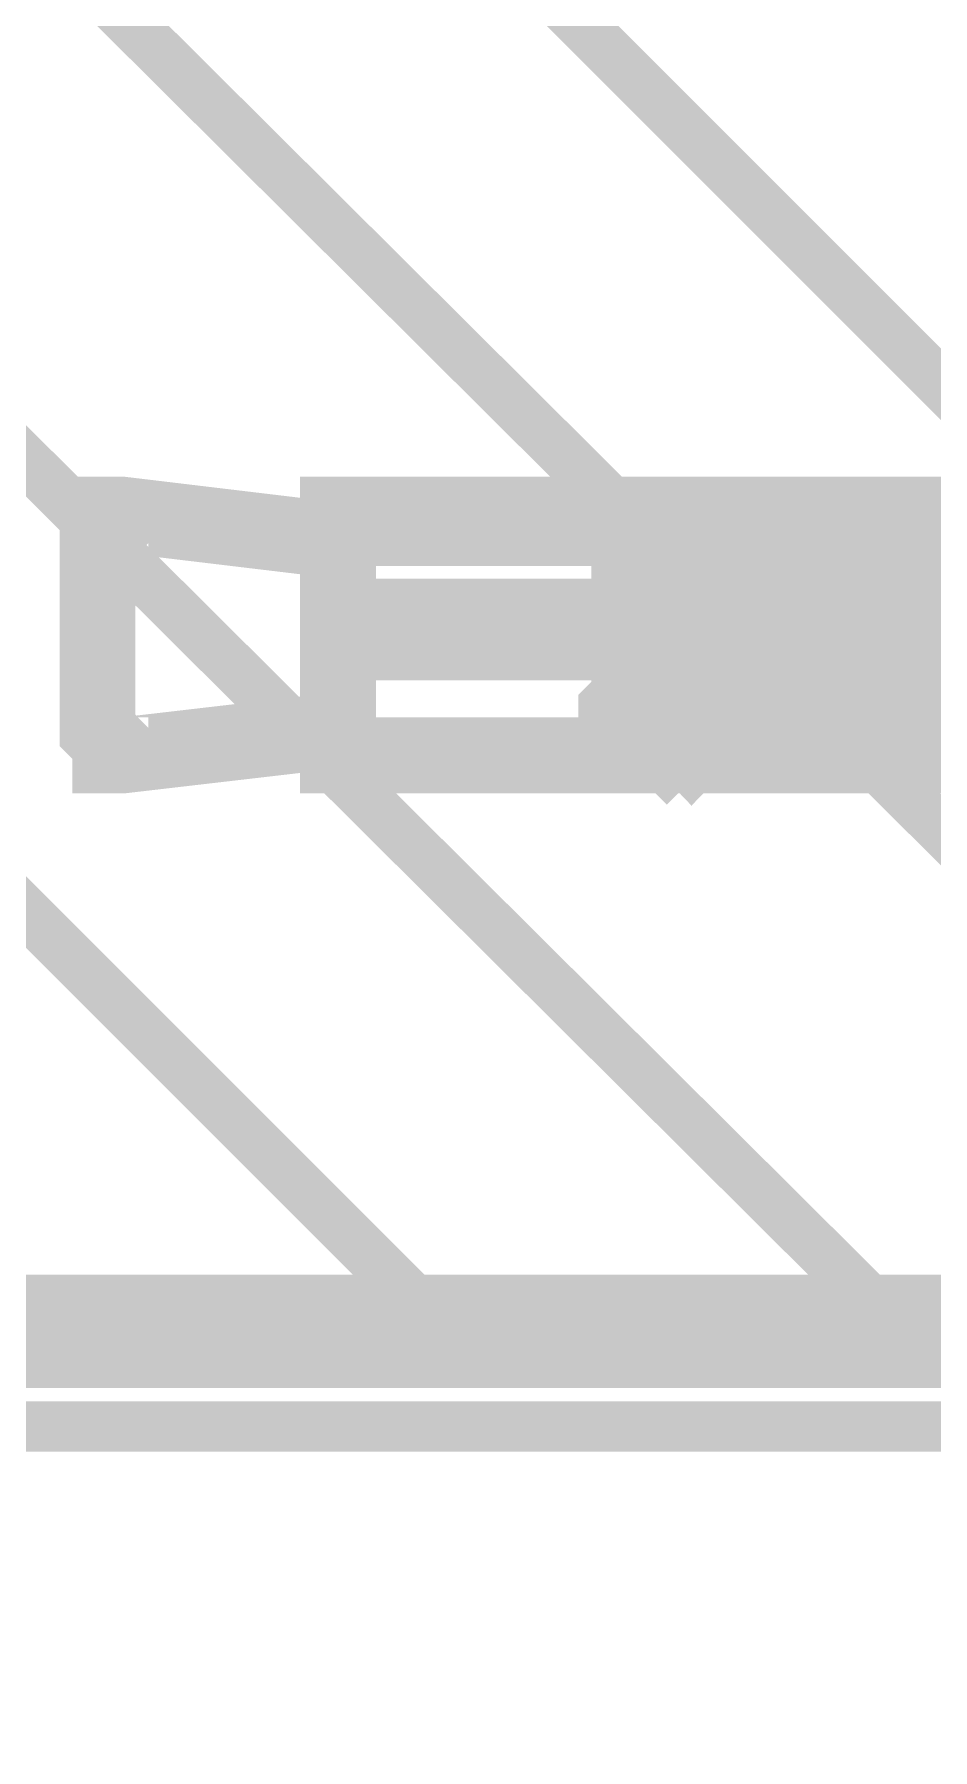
# Model space of a CAD drawing. Extents: x 0.1 to 11.6, y 0.3 to 16.2.
# Drawn here: x 7.295 to 7.4133, y 13.7207 to 13.9467 of the extents above; entities that cross this region are included whole.
import ezdxf

# ---------------------------------------------------------------- set-up
doc = ezdxf.new("R2010")
doc.units = 0
doc.header["$MEASUREMENT"] = 0

msp = doc.modelspace()

# ---------------------------------------------------------------- linework, layer by layer
at = {"color": 254, "const_width": 0.00667}
for points in [[(5.26167, 13.7783), (7.47999, 13.7783), (7.47999, 14.1017), (4.96001, 14.1017), (4.96001, 12.725), (7.47999, 12.725), (7.47999, 13.0483), (5.26167, 13.0483)], [(7.34668, 13.7783), (7.02333, 14.1017)], [(7.40668, 13.7783), (7.08165, 14.1017)], [(7.47835, 13.7783), (7.15332, 14.1017)], [(7.47999, 13.835), (7.21332, 14.1017)], [(7.47999, 13.0483), (5.285, 13.0483), (5.285, 13.7783), (7.47999, 13.7783)]]:
    msp.add_lwpolyline(points, dxfattribs=at)
at = {"color": 0}
for points, const_width in [([(7.33501, 13.88), (7.30664, 13.8834), (7.30501, 13.8834), (7.30501, 13.8817), (7.30333, 13.88), (7.30333, 13.8783), (7.30333, 13.8767), (7.30333, 13.875), (7.30333, 13.8717), (7.30333, 13.87), (7.30333, 13.8683), (7.30333, 13.865), (7.30333, 13.8633), (7.30333, 13.86), (7.30333, 13.8583), (7.30333, 13.8567), (7.30333, 13.855), (7.30501, 13.8533), (7.30501, 13.8517), (7.30664, 13.8517), (7.33501, 13.855)], 0.01), ([(7.47168, 13.8834), (7.40001, 13.8834), (7.39833, 13.8834), (7.39665, 13.8834), (7.33501, 13.8834), (7.33501, 13.8817), (7.33501, 13.88), (7.33501, 13.8783), (7.33501, 13.875), (7.33501, 13.8717), (7.33501, 13.87), (7.39665, 13.87)], 0.01), ([(7.37332, 13.8683), (7.37332, 13.8717), (7.37332, 13.8767), (7.37332, 13.8783), (7.37169, 13.88), (7.37169, 13.8783), (7.37169, 13.8767), (7.37169, 13.8717), (7.37169, 13.8666), (7.37169, 13.8633), (7.37169, 13.86), (7.37001, 13.8583), (7.37001, 13.855), (7.37001, 13.8533)], 0.00667), ([(7.38499, 13.865), (7.38499, 13.8617), (7.38499, 13.8583), (7.38499, 13.855), (7.38499, 13.8533), (7.38667, 13.855), (7.38667, 13.8583), (7.38667, 13.8617), (7.38667, 13.8666), (7.38667, 13.8717), (7.38667, 13.8767), (7.38667, 13.8783), (7.38835, 13.88), (7.38835, 13.8783), (7.38835, 13.8767), (7.38835, 13.8717), (7.38835, 13.8683)], 0.00667), ([(7.39333, 13.8683), (7.39333, 13.8717), (7.39333, 13.8767), (7.39333, 13.8783), (7.39333, 13.88), (7.39165, 13.8783), (7.39165, 13.8767), (7.39165, 13.8717), (7.39165, 13.8666), (7.39165, 13.8633), (7.39165, 13.86), (7.39165, 13.8583), (7.38997, 13.855), (7.38997, 13.8533), (7.38997, 13.855), (7.38997, 13.8583), (7.38997, 13.8617), (7.38997, 13.865)], 0.00667), ([(7.39333, 13.865), (7.39333, 13.8617), (7.39333, 13.8583), (7.39333, 13.855), (7.39333, 13.8533), (7.39333, 13.855), (7.39501, 13.8583), (7.39501, 13.8617), (7.39501, 13.8666), (7.39501, 13.8717), (7.39501, 13.8767), (7.39501, 13.8783), (7.39501, 13.88), (7.39665, 13.8783), (7.39665, 13.8767), (7.39665, 13.8717), (7.39665, 13.8683)], 0.00667), ([(7.39665, 13.865), (7.39665, 13.8617), (7.39665, 13.8583), (7.39833, 13.855), (7.39833, 13.8533), (7.39833, 13.855), (7.39833, 13.8583), (7.39833, 13.8617), (7.39833, 13.8666), (7.39833, 13.8717), (7.40001, 13.8767), (7.40001, 13.8783), (7.40001, 13.88), (7.40001, 13.8783), (7.40001, 13.8767), (7.40001, 13.8717), (7.40169, 13.8666), (7.40169, 13.8617), (7.40169, 13.8583), (7.40169, 13.855), (7.40169, 13.8533), (7.40169, 13.855), (7.40169, 13.8583), (7.40332, 13.8617), (7.40332, 13.8666), (7.40332, 13.8717), (7.40332, 13.8767), (7.40332, 13.8783), (7.40332, 13.88), (7.40332, 13.8783), (7.405, 13.8767), (7.405, 13.8717), (7.405, 13.8666), (7.405, 13.8617), (7.405, 13.8583), (7.405, 13.855), (7.40668, 13.8533), (7.40668, 13.855), (7.40668, 13.8583), (7.40668, 13.8617), (7.40668, 13.8666), (7.40668, 13.8717), (7.40668, 13.8767), (7.40831, 13.8783), (7.40831, 13.88), (7.40831, 13.8783), (7.40831, 13.8767), (7.40831, 13.8717), (7.40831, 13.8666), (7.41, 13.8617), (7.41, 13.8583), (7.41, 13.855), (7.41, 13.8533), (7.41, 13.855), (7.41, 13.8583), (7.41, 13.8617), (7.41168, 13.8666), (7.41168, 13.8717), (7.41168, 13.8767), (7.41168, 13.8783), (7.41168, 13.88), (7.41168, 13.8783), (7.41336, 13.8767), (7.41336, 13.8717), (7.41336, 13.8666), (7.41336, 13.8617), (7.41336, 13.8583), (7.41336, 13.855), (7.41336, 13.8533), (7.41499, 13.855), (7.41499, 13.8583), (7.41499, 13.8617), (7.41499, 13.8666), (7.41499, 13.8717), (7.41499, 13.8767), (7.41499, 13.8783), (7.41667, 13.88)], 0.00667), ([(7.41667, 13.8666), (7.41499, 13.8633), (7.41499, 13.86), (7.41499, 13.8583), (7.41499, 13.855), (7.41499, 13.8533), (7.41499, 13.855), (7.41499, 13.8583), (7.41336, 13.8617), (7.41336, 13.8666), (7.41336, 13.8717), (7.41336, 13.8767), (7.41336, 13.8783), (7.41336, 13.88), (7.41336, 13.8783), (7.41168, 13.8767), (7.41168, 13.8717), (7.41168, 13.8666), (7.41168, 13.8633), (7.41168, 13.86), (7.41168, 13.8583), (7.41168, 13.855), (7.41, 13.8533), (7.41, 13.855), (7.41, 13.8583), (7.41, 13.8617), (7.41, 13.8666), (7.41, 13.8717), (7.41, 13.8767), (7.40831, 13.8783), (7.40831, 13.88), (7.40831, 13.8783), (7.40831, 13.8767), (7.40831, 13.8717), (7.40831, 13.8666), (7.40831, 13.8633), (7.40668, 13.86), (7.40668, 13.8583), (7.40668, 13.855), (7.40668, 13.8533), (7.40668, 13.855), (7.40668, 13.8583), (7.40668, 13.8617), (7.405, 13.8666), (7.405, 13.8717), (7.405, 13.8767), (7.405, 13.8783), (7.405, 13.88), (7.405, 13.8783), (7.405, 13.8767), (7.40332, 13.8717), (7.40332, 13.8666), (7.40332, 13.8633), (7.40332, 13.86), (7.40332, 13.8583), (7.40332, 13.855), (7.40332, 13.8533), (7.40169, 13.855), (7.40169, 13.8583), (7.40169, 13.8617), (7.40169, 13.8666), (7.40169, 13.8717), (7.40169, 13.8767), (7.40169, 13.8783), (7.40001, 13.88), (7.40001, 13.8783), (7.40001, 13.8767), (7.40001, 13.8717), (7.40001, 13.8666), (7.40001, 13.8633), (7.40001, 13.86), (7.39833, 13.8583), (7.39833, 13.855), (7.39833, 13.8533), (7.39833, 13.855), (7.39833, 13.8583), (7.39833, 13.8617), (7.39833, 13.865)], 0.00667), ([(7.33501, 13.8834), (7.39833, 13.8834), (7.40001, 13.8834)], 0.00667), ([(7.40001, 13.8834), (7.40001, 13.8817)], 0.00667), ([(7.33501, 13.88), (7.33664, 13.88)], 0.01), ([(7.39833, 13.8817), (7.33501, 13.8817)], 0.00667), ([(7.33501, 13.8817), (7.39833, 13.8817), (7.40001, 13.8817)], 0.00667), ([(7.37169, 13.88), (7.33501, 13.88)], 0.00667), ([(7.33501, 13.88), (7.33664, 13.88)], 0.00667), ([(7.37001, 13.8533), (7.37332, 13.8533), (7.37332, 13.855), (7.37332, 13.8583), (7.375, 13.8617), (7.375, 13.8666), (7.375, 13.8717), (7.375, 13.8767), (7.375, 13.8783), (7.375, 13.88), (7.375, 13.8783), (7.37668, 13.8767), (7.37668, 13.8717), (7.37668, 13.8683)], 0.00667), ([(7.37332, 13.8767), (7.37332, 13.8783), (7.37169, 13.88)], 0.00667), ([(7.37668, 13.8683), (7.37668, 13.8717), (7.37668, 13.8767), (7.37668, 13.8783), (7.37668, 13.88), (7.37668, 13.8783), (7.37668, 13.8767), (7.375, 13.8717), (7.375, 13.8666), (7.375, 13.8633), (7.375, 13.86), (7.375, 13.8583), (7.375, 13.855), (7.375, 13.8533), (7.37332, 13.855), (7.37332, 13.8583), (7.37332, 13.8617), (7.37332, 13.865)], 0.00667), ([(7.375, 13.88), (7.375, 13.8783), (7.37332, 13.8767)], 0.00667), ([(7.37668, 13.88), (7.375, 13.88)], 0.00667), ([(7.37668, 13.865), (7.37668, 13.8617), (7.37668, 13.8583), (7.37668, 13.855), (7.37831, 13.8533), (7.37831, 13.855), (7.37831, 13.8583), (7.37831, 13.8617), (7.37831, 13.8666), (7.37831, 13.8717), (7.37831, 13.8767), (7.37999, 13.8783), (7.37999, 13.88), (7.37999, 13.8783), (7.37999, 13.8767), (7.37999, 13.8717), (7.37999, 13.8683)], 0.00667), ([(7.38167, 13.8683), (7.38167, 13.8717), (7.38167, 13.8767), (7.37999, 13.8783), (7.37999, 13.88), (7.37999, 13.8783), (7.37999, 13.8767), (7.37999, 13.8717), (7.37999, 13.8666), (7.37999, 13.8633), (7.37831, 13.86), (7.37831, 13.8583), (7.37831, 13.855), (7.37831, 13.8533), (7.37831, 13.855), (7.37831, 13.8583), (7.37831, 13.8617), (7.37668, 13.865)], 0.00667), ([(7.37831, 13.8767), (7.37668, 13.8783), (7.37668, 13.88)], 0.00667), ([(7.37999, 13.88), (7.37831, 13.8783), (7.37831, 13.8767)], 0.00667), ([(7.37999, 13.865), (7.38167, 13.8617), (7.38167, 13.8583), (7.38167, 13.855), (7.38167, 13.8533), (7.38167, 13.855), (7.38167, 13.8583), (7.38167, 13.8617), (7.38336, 13.8666), (7.38336, 13.8717), (7.38336, 13.8767), (7.38336, 13.8783), (7.38336, 13.88), (7.38336, 13.8783), (7.38336, 13.8767), (7.38499, 13.8717), (7.38499, 13.8683)], 0.00667), ([(7.38167, 13.8767), (7.38167, 13.8783), (7.37999, 13.88)], 0.00667), ([(7.37999, 13.88), (7.38167, 13.88)], 0.00667), ([(7.38499, 13.8683), (7.38499, 13.8717), (7.38499, 13.8767), (7.38499, 13.8783), (7.38499, 13.88), (7.38499, 13.8783), (7.38336, 13.8767), (7.38336, 13.8717), (7.38336, 13.8666), (7.38336, 13.8633), (7.38336, 13.86), (7.38336, 13.8583), (7.38336, 13.855), (7.38167, 13.8533), (7.38167, 13.855), (7.38167, 13.8583), (7.38167, 13.8617), (7.38167, 13.865)], 0.00667), ([(7.38336, 13.88), (7.38336, 13.8783), (7.38167, 13.8767)], 0.00667), ([(7.38499, 13.88), (7.38336, 13.88)], 0.00667), ([(7.38997, 13.8683), (7.38997, 13.8717), (7.38835, 13.8767), (7.38835, 13.8783), (7.38835, 13.88), (7.38835, 13.8783), (7.38835, 13.8767), (7.38835, 13.8717), (7.38667, 13.8666), (7.38667, 13.8633), (7.38667, 13.86), (7.38667, 13.8583), (7.38667, 13.855), (7.38667, 13.8533), (7.38667, 13.855), (7.38667, 13.8583), (7.38499, 13.8617), (7.38499, 13.865)], 0.00667), ([(7.38667, 13.8767), (7.38499, 13.8783), (7.38499, 13.88)], 0.00667), ([(7.38835, 13.88), (7.38667, 13.8783), (7.38667, 13.8767)], 0.00667), ([(7.38835, 13.865), (7.38835, 13.8617), (7.38997, 13.8583), (7.38997, 13.855), (7.38997, 13.8533), (7.38997, 13.855), (7.38997, 13.8583), (7.38997, 13.8617), (7.38997, 13.8666), (7.39165, 13.8717), (7.39165, 13.8767), (7.39165, 13.8783), (7.39165, 13.88), (7.39165, 13.8783), (7.39165, 13.8767), (7.39333, 13.8717), (7.39333, 13.8683)], 0.00667), ([(7.38997, 13.8767), (7.38997, 13.8783), (7.38835, 13.88)], 0.00667), ([(7.38835, 13.88), (7.38997, 13.88)], 0.00667), ([(7.39165, 13.88), (7.39165, 13.8783), (7.38997, 13.8767)], 0.00667), ([(7.39333, 13.88), (7.39165, 13.88)], 0.00667), ([(7.39833, 13.8683), (7.39665, 13.8717), (7.39665, 13.8767), (7.39665, 13.8783), (7.39665, 13.88), (7.39665, 13.8783), (7.39665, 13.8767), (7.39665, 13.8717), (7.39501, 13.8666), (7.39501, 13.8633), (7.39501, 13.86), (7.39501, 13.8583), (7.39501, 13.855), (7.39501, 13.8533), (7.39501, 13.855), (7.39333, 13.8583), (7.39333, 13.8617), (7.39333, 13.865)], 0.00667), ([(7.39501, 13.88), (7.39501, 13.8783), (7.39333, 13.8767)], 0.00667), ([(7.39501, 13.8767), (7.39333, 13.8783), (7.39333, 13.88)], 0.00667), ([(7.39665, 13.88), (7.39501, 13.88)], 0.00667), ([(7.39833, 13.8767), (7.39665, 13.8783), (7.39665, 13.88)], 0.00667), ([(7.40001, 13.8817), (7.39833, 13.8817)], 0.00667), ([(7.40001, 13.88), (7.39833, 13.8783), (7.39833, 13.8767)], 0.00667), ([(7.48167, 13.8817), (7.40001, 13.8817)], 0.00667), ([(7.40169, 13.8767), (7.40169, 13.8783), (7.40001, 13.88)], 0.00667), ([(7.40001, 13.88), (7.40169, 13.88)], 0.00667), ([(7.40332, 13.88), (7.40332, 13.8783), (7.40169, 13.8767)], 0.00667), ([(7.405, 13.88), (7.40332, 13.88)], 0.00667), ([(7.40668, 13.8767), (7.405, 13.8783), (7.405, 13.88)], 0.00667), ([(7.40831, 13.88), (7.40668, 13.8783), (7.40668, 13.8767)], 0.00667), ([(7.41, 13.8767), (7.41, 13.8783), (7.40831, 13.88)], 0.00667), ([(7.40831, 13.88), (7.41, 13.88)], 0.00667), ([(7.41168, 13.88), (7.41168, 13.8783), (7.41, 13.8767)], 0.00667), ([(7.41336, 13.88), (7.41168, 13.88)], 0.00667), ([(7.41499, 13.8767), (7.41336, 13.8783), (7.41336, 13.88)], 0.00667), ([(7.41667, 13.88), (7.41499, 13.8783), (7.41499, 13.8767)], 0.00667), ([(7.37332, 13.8767), (7.37332, 13.8733), (7.37332, 13.8717), (7.37332, 13.8666), (7.37332, 13.8633), (7.37169, 13.86), (7.37169, 13.8583)], 0.00667), ([(7.375, 13.8683), (7.375, 13.8717), (7.375, 13.8733), (7.375, 13.8767), (7.37332, 13.8767)], 0.00667), ([(7.37332, 13.8767), (7.375, 13.8767)], 0.00667), ([(7.37831, 13.8767), (7.37668, 13.8733), (7.37668, 13.8717), (7.37668, 13.8666), (7.37668, 13.8633), (7.37668, 13.86), (7.37668, 13.8583)], 0.00667), ([(7.37831, 13.8683), (7.37831, 13.8717), (7.37831, 13.8733), (7.37831, 13.8767)], 0.00667), ([(7.37831, 13.8767), (7.37999, 13.8767)], 0.00667), ([(7.38167, 13.8767), (7.38167, 13.8733), (7.38167, 13.8717), (7.38167, 13.8666), (7.37999, 13.8633), (7.37999, 13.86), (7.37999, 13.8583)], 0.00667), ([(7.38336, 13.8683), (7.38336, 13.8717), (7.38336, 13.8733), (7.38167, 13.8767)], 0.00667), ([(7.38167, 13.8767), (7.38336, 13.8767)], 0.00667), ([(7.38499, 13.8767), (7.38499, 13.8733), (7.38499, 13.8717), (7.38499, 13.8666), (7.38499, 13.8633), (7.38499, 13.86), (7.38499, 13.8583)], 0.00667), ([(7.38667, 13.87), (7.38667, 13.8683), (7.38835, 13.8666), (7.38835, 13.8683), (7.38835, 13.87)], 0.01), ([(7.38667, 13.8683), (7.38667, 13.8717), (7.38667, 13.8733), (7.38667, 13.8767)], 0.00667), ([(7.38667, 13.8767), (7.38835, 13.8767)], 0.00667), ([(7.38997, 13.8767), (7.38997, 13.8733), (7.38997, 13.8717), (7.38835, 13.8666), (7.38835, 13.8633), (7.38835, 13.86), (7.38835, 13.8583)], 0.00667), ([(7.39165, 13.8683), (7.39165, 13.8717), (7.38997, 13.8733), (7.38997, 13.8767)], 0.00667), ([(7.38997, 13.8767), (7.39165, 13.8767)], 0.00667), ([(7.39333, 13.8767), (7.39333, 13.8733), (7.39333, 13.8717), (7.39333, 13.8666), (7.39333, 13.8633), (7.39333, 13.86), (7.39165, 13.8583)], 0.00667), ([(7.39501, 13.8767), (7.39333, 13.8767)], 0.00667), ([(7.39501, 13.8683), (7.39501, 13.8717), (7.39501, 13.8733), (7.39501, 13.8767)], 0.00667), ([(7.39833, 13.8767), (7.39833, 13.8733), (7.39665, 13.8717), (7.39665, 13.8666), (7.39665, 13.8633), (7.39665, 13.86), (7.39665, 13.8583)], 0.00667), ([(7.39833, 13.8683), (7.39833, 13.8717), (7.39833, 13.8733), (7.39833, 13.8767)], 0.00667), ([(7.39833, 13.8767), (7.40001, 13.8767)], 0.00667), ([(7.40169, 13.8767), (7.40169, 13.8733), (7.40169, 13.8717), (7.40169, 13.8666), (7.40169, 13.8633), (7.40001, 13.86), (7.40001, 13.8583)], 0.00667), ([(7.405, 13.8583), (7.40332, 13.8583), (7.40332, 13.86), (7.40332, 13.8633), (7.40332, 13.8666), (7.40332, 13.8717), (7.40332, 13.8733), (7.40332, 13.8767), (7.40169, 13.8767)], 0.00667), ([(7.40169, 13.8767), (7.40332, 13.8767)], 0.00667), ([(7.40668, 13.8767), (7.405, 13.8733), (7.405, 13.8717), (7.405, 13.8666), (7.405, 13.8633), (7.405, 13.86), (7.405, 13.8583)], 0.00667), ([(7.40831, 13.8583), (7.40831, 13.86), (7.40831, 13.8633), (7.40668, 13.8666), (7.40668, 13.8717), (7.40668, 13.8733), (7.40668, 13.8767)], 0.00667), ([(7.40668, 13.8767), (7.40831, 13.8767)], 0.00667), ([(7.41, 13.8767), (7.41, 13.8733), (7.41, 13.8717), (7.41, 13.8666), (7.40831, 13.8633), (7.40831, 13.86), (7.40831, 13.8583)], 0.00667), ([(7.41168, 13.8583), (7.41168, 13.86), (7.41168, 13.8633), (7.41168, 13.8666), (7.41168, 13.8717), (7.41168, 13.8733), (7.41, 13.8767)], 0.00667), ([(7.41, 13.8767), (7.41168, 13.8767)], 0.00667), ([(7.41499, 13.8767), (7.41336, 13.8733), (7.41336, 13.8717), (7.41336, 13.8666), (7.41336, 13.8633), (7.41336, 13.86), (7.41336, 13.8583)], 0.00667), ([(7.41667, 13.8583), (7.41667, 13.86), (7.41499, 13.8633), (7.41499, 13.8666), (7.41499, 13.8717), (7.41499, 13.8733), (7.41499, 13.8767)], 0.00667), ([(7.41499, 13.8767), (7.41667, 13.8767)], 0.00667), ([(7.39665, 13.8666), (7.39665, 13.8683), (7.39665, 13.87), (7.39833, 13.87), (7.40001, 13.8683), (7.39833, 13.8683), (7.39833, 13.8666), (7.39665, 13.8666), (7.33501, 13.8666), (7.33501, 13.8633), (7.33501, 13.86), (7.33501, 13.8583), (7.33501, 13.8567), (7.33501, 13.855), (7.33501, 13.8533), (7.33501, 13.8517), (7.39665, 13.8517), (7.39833, 13.8517), (7.40001, 13.8517), (7.47168, 13.8517)], 0.01), ([(7.37332, 13.8666), (7.37332, 13.8683), (7.37332, 13.87)], 0.01), ([(7.375, 13.8666), (7.375, 13.8683), (7.375, 13.87)], 0.01), ([(7.37831, 13.8666), (7.37831, 13.8683), (7.37831, 13.87)], 0.01), ([(7.38336, 13.8666), (7.38336, 13.8683), (7.38167, 13.87)], 0.01), ([(7.38667, 13.8666), (7.38667, 13.8683), (7.38667, 13.87)], 0.01), ([(7.38997, 13.8666), (7.38997, 13.8683), (7.38997, 13.87)], 0.01), ([(7.39165, 13.87), (7.39165, 13.8683), (7.39165, 13.8666)], 0.01), ([(7.39333, 13.8666), (7.39333, 13.8683), (7.39333, 13.87)], 0.01), ([(7.39501, 13.8666), (7.39501, 13.8683), (7.39501, 13.87)], 0.01), ([(7.39665, 13.87), (7.39665, 13.8683), (7.39665, 13.8666)], 0.01), ([(7.39833, 13.8666), (7.39833, 13.8683), (7.39833, 13.87)], 0.01), ([(7.37668, 13.8583), (7.375, 13.8583), (7.375, 13.86), (7.375, 13.8633), (7.375, 13.865)], 0.00667), ([(7.37999, 13.8583), (7.37999, 13.86), (7.37999, 13.8633), (7.37831, 13.865)], 0.00667), ([(7.38336, 13.8583), (7.38336, 13.86), (7.38336, 13.8633), (7.38336, 13.865)], 0.00667), ([(7.38835, 13.8583), (7.38835, 13.86), (7.38667, 13.8633), (7.38667, 13.865)], 0.00667), ([(7.39165, 13.8583), (7.39165, 13.86), (7.39165, 13.8633), (7.39165, 13.865)], 0.00667), ([(7.39665, 13.8583), (7.39501, 13.86), (7.39501, 13.8633), (7.39501, 13.865)], 0.00667), ([(7.40001, 13.8583), (7.40001, 13.86), (7.40001, 13.8633), (7.40001, 13.865)], 0.00667), ([(7.33501, 13.855), (7.33664, 13.855)], 0.01), ([(7.33501, 13.8533), (7.37001, 13.8533), (7.37169, 13.8567)], 0.00667), ([(7.37001, 13.8533), (7.37169, 13.855), (7.37169, 13.8567)], 0.00667), ([(7.37169, 13.8567), (7.37332, 13.8533)], 0.00667), ([(7.37169, 13.8567), (7.37332, 13.8567)], 0.00667), ([(7.375, 13.8533), (7.375, 13.855), (7.37668, 13.8567)], 0.00667), ([(7.37668, 13.8567), (7.37831, 13.8567)], 0.00667), ([(7.37668, 13.8567), (7.37668, 13.855)], 0.00667), ([(7.37831, 13.8533), (7.37999, 13.855), (7.37999, 13.8567)], 0.00667), ([(7.37999, 13.8567), (7.38167, 13.8567)], 0.00667), ([(7.37999, 13.8567), (7.37999, 13.855), (7.38167, 13.855)], 0.00667), ([(7.38167, 13.8533), (7.38336, 13.855), (7.38336, 13.8567)], 0.00667), ([(7.38336, 13.8567), (7.38499, 13.8567)], 0.00667), ([(7.38336, 13.8567), (7.38499, 13.855)], 0.00667), ([(7.38667, 13.8533), (7.38667, 13.855), (7.38835, 13.8567)], 0.00667), ([(7.38835, 13.8567), (7.38997, 13.8567)], 0.00667), ([(7.38835, 13.8567), (7.38835, 13.855), (7.38997, 13.855)], 0.00667), ([(7.38997, 13.8533), (7.39165, 13.855), (7.39165, 13.8567)], 0.00667), ([(7.39165, 13.8567), (7.39333, 13.8567)], 0.00667), ([(7.39165, 13.8567), (7.39333, 13.855)], 0.00667), ([(7.39501, 13.8533), (7.39501, 13.855), (7.39665, 13.8567)], 0.00667), ([(7.39665, 13.8567), (7.39833, 13.8567)], 0.00667), ([(7.39665, 13.8567), (7.39665, 13.855), (7.39833, 13.855)], 0.00667), ([(7.39833, 13.8533), (7.40001, 13.855), (7.40001, 13.8567)], 0.00667), ([(7.40001, 13.8567), (7.40169, 13.8567)], 0.00667), ([(7.40001, 13.8567), (7.40169, 13.855)], 0.00667), ([(7.40332, 13.8533), (7.40332, 13.855), (7.405, 13.8567)], 0.00667), ([(7.405, 13.8567), (7.40668, 13.8567)], 0.00667), ([(7.405, 13.8567), (7.405, 13.855), (7.40668, 13.855)], 0.00667), ([(7.40668, 13.8533), (7.40831, 13.855), (7.40831, 13.8567)], 0.00667), ([(7.40831, 13.8567), (7.41, 13.8567)], 0.00667), ([(7.40831, 13.8567), (7.40831, 13.855), (7.41, 13.855)], 0.00667), ([(7.41336, 13.8567), (7.41168, 13.8567)], 0.00667), ([(7.41168, 13.8567), (7.41336, 13.855)], 0.00667), ([(7.41168, 13.8533), (7.41168, 13.855), (7.41336, 13.8567)], 0.00667), ([(7.41499, 13.8533), (7.41499, 13.855), (7.41667, 13.8567)], 0.00667), ([(7.39833, 13.8533), (7.33501, 13.8533)], 0.00667), ([(7.33501, 13.8533), (7.39833, 13.8533), (7.40001, 13.8533), (7.40001, 13.8517)], 0.00667), ([(7.33501, 13.8533), (7.33664, 13.8533)], 0.00667), ([(7.37332, 13.8533), (7.375, 13.8533)], 0.00667), ([(7.37831, 13.8533), (7.37999, 13.8533)], 0.00667), ([(7.38167, 13.8533), (7.38336, 13.8533)], 0.00667), ([(7.38499, 13.8533), (7.38667, 13.8533)], 0.00667), ([(7.38997, 13.8533), (7.39165, 13.8533)], 0.00667), ([(7.39333, 13.8533), (7.39501, 13.8533)], 0.00667), ([(7.40001, 13.8517), (7.40001, 13.8533), (7.39833, 13.8533)], 0.00667), ([(7.39833, 13.8533), (7.40001, 13.8533)], 0.00667), ([(7.40169, 13.8533), (7.40332, 13.8533)], 0.00667), ([(7.40668, 13.8533), (7.40831, 13.8533)], 0.00667), ([(7.41, 13.8533), (7.41168, 13.8533)], 0.00667), ([(7.41336, 13.8533), (7.41499, 13.8533)], 0.00667), ([(7.39833, 13.8517), (7.33501, 13.8517)], 0.00667), ([(7.40001, 13.8517), (7.39833, 13.8517)], 0.00667), ([(7.40001, 13.8517), (7.48167, 13.8517)], 0.00667), ([(9.14501, 13.7783), (5.29167, 13.7783), (5.285, 13.7783), (5.285, 13.6983), (5.285, 13.13), (5.29167, 13.13), (5.29167, 13.0483), (9.14501, 13.0483)], 0.01), ([(9.14833, 13.7717), (5.51335, 13.7717), (5.50999, 13.7717), (5.29167, 13.7717), (5.29335, 13.7717), (5.29497, 13.77)], 0.00667), ([(9.65332, 13.7633), (5.85499, 13.7633)], 0.00667)]:
    msp.add_lwpolyline(points, dxfattribs=dict(at, const_width=const_width))
at = {"color": 0, "const_width": 0.01}
for points in [[(7.37668, 13.8666), (7.37668, 13.8683), (7.37668, 13.87), (7.37668, 13.8683), (7.37668, 13.8666)], [(7.37999, 13.87), (7.37999, 13.8683), (7.37999, 13.8666), (7.37999, 13.8683), (7.37999, 13.87)], [(7.38499, 13.87), (7.38499, 13.8683), (7.38499, 13.8666), (7.38499, 13.8683), (7.38499, 13.87)]]:
    msp.add_lwpolyline(points, close=True, dxfattribs=at)

doc.saveas('drawing.dxf')
